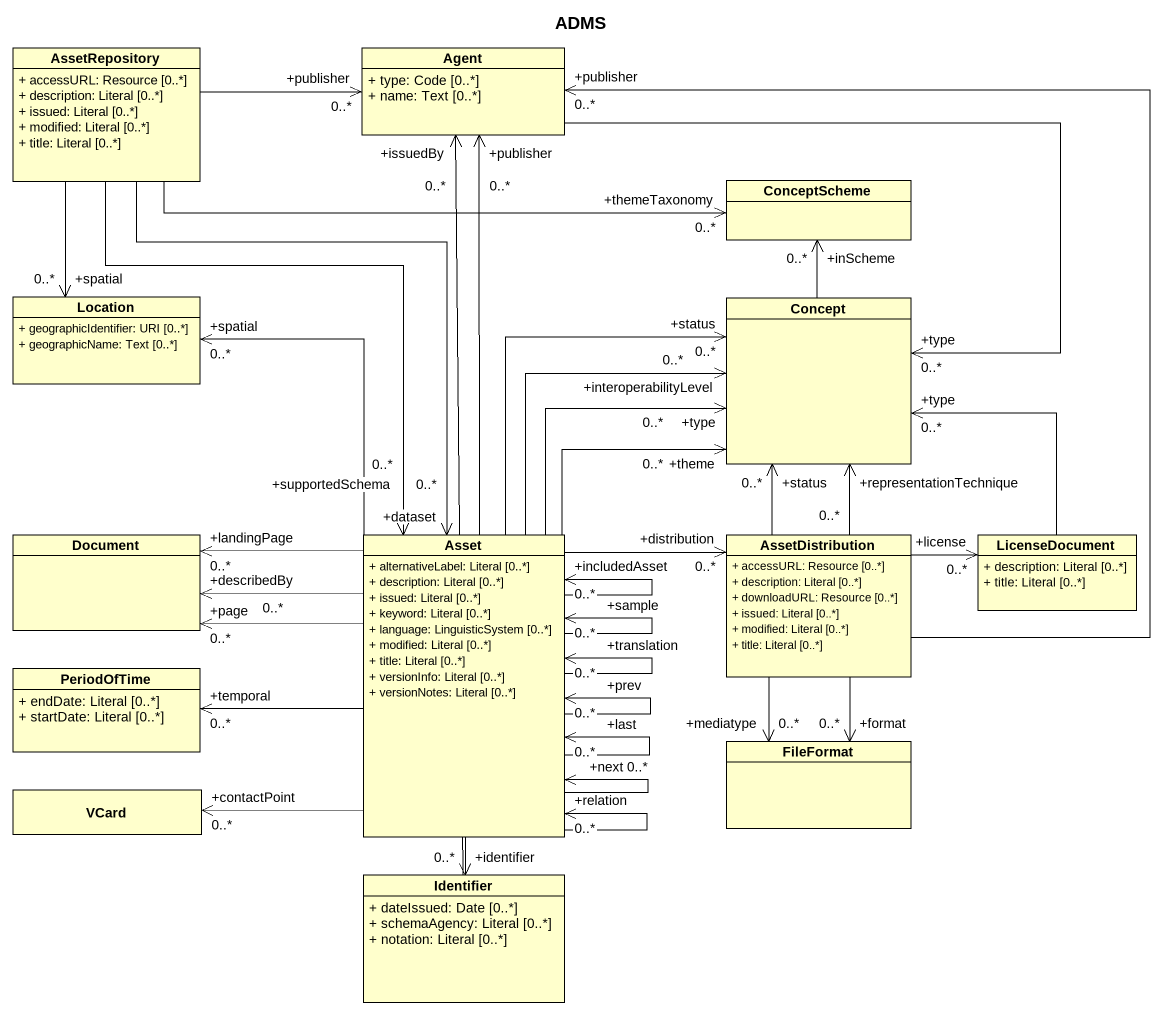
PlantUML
@startuml
title ADMS
hide circle
hide empty members
skinparam classAttributeIconSize 0
class AssetRepository {
  + accessURL: Resource [0..*]
  + description: Literal [0..*]
  + issued: Literal [0..*]
  + modified: Literal [0..*]
  + title: Literal [0..*]
}
class "Agent" as Agent_ {
  + type: Code [0..*]
  + name: Text [0..*]
}
class ConceptScheme
class Location {
  + geographicIdentifier: URI [0..*]
  + geographicName: Text [0..*]
}
class Concept
class Document
class Asset {
  + alternativeLabel: Literal [0..*]
  + description: Literal [0..*]
  + issued: Literal [0..*]
  + keyword: Literal [0..*]
  + language: LinguisticSystem [0..*]
  + modified: Literal [0..*]
  + title: Literal [0..*]
  + versionInfo: Literal [0..*]
  + versionNotes: Literal [0..*]
}
class AssetDistribution {
  + accessURL: Resource [0..*]
  + description: Literal [0..*]
  + downloadURL: Resource [0..*]
  + issued: Literal [0..*]
  + modified: Literal [0..*]
  + title: Literal [0..*]
}
class LicenseDocument {
  + description: Literal [0..*]
  + title: Literal [0..*]
}
class PeriodOfTime {
  + endDate: Literal [0..*]
  + startDate: Literal [0..*]
}
class FileFormat
class VCard
class Identifier {
  + dateIssued: Date [0..*]
  + schemaAgency: Literal [0..*]
  + notation: Literal [0..*]
}
AssetRepository -right-> "+publisher\n0..*" Agent_
AssetRepository -right-> "+themeTaxonomy\n0..*" ConceptScheme
AssetRepository --> "+spatial\n0..*" Location
AssetRepository --> "+dataset\n0..*" Asset
AssetRepository --> "+supportedSchema\n0..*" Asset
Agent_ --> "+type\n0..*" Concept
Concept -up-> "+inScheme\n0..*" ConceptScheme
Asset -up-> "+publisher\n0..*" Agent_
Asset -up-> "+spatial\n0..*" Location
Asset -up-> "+status\n0..*" Concept
Asset -up-> "+interoperabilityLevel\n0..*" Concept
Asset -up-> "+type\n0..*" Concept
Asset -up-> "+theme\n0..*" Concept
Asset -left-> "+landingPage\n0..*" Document
Asset -left-> "+page\n0..*" Document
Asset -left-> "+describedBy\n0..*" Document
Asset --> "+includedAsset\n0..*" Asset
Asset --> "+sample\n0..*" Asset
Asset --> "+translation\n0..*" Asset
Asset --> "+prev\n0..*" Asset
Asset --> "+last\n0..*" Asset
Asset --> "+next\n0..*" Asset
Asset --> "+relation\n0..*" Asset
Asset -right-> "+distribution\n0..*" AssetDistribution
Asset -left-> "+temporal\n0..*" PeriodOfTime
Asset -left-> "+contactPoint\n0..*" VCard
Asset --> "+identifier\n0..*" Identifier
AssetDistribution -up-> "+publisher\n0..*" Agent_
AssetDistribution -up-> "+status\n0..*" Concept
AssetDistribution -up-> "+representationTechnique\n0..*" Concept
AssetDistribution -right-> "+license\n0..*" LicenseDocument
AssetDistribution --> "+format\n0..*" FileFormat
AssetDistribution --> "+mediatype\n0..*" FileFormat
LicenseDocument -up-> "+type\n0..*" Concept
Identifier -up-> "+issuedBy\n0..*" Agent_
@enduml
